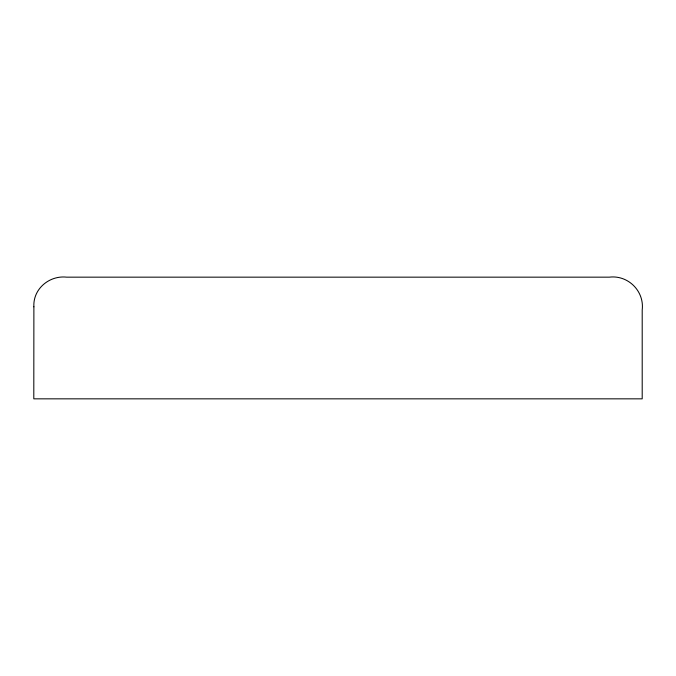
<?xml version="1.0" encoding="UTF-8"?>
<svg xmlns="http://www.w3.org/2000/svg" width="676" height="676" viewBox="0 0 676 676"><rect width="100%" height="100%" fill="white"/><g stroke="black" fill="none" stroke-linecap="round" stroke-linejoin="round"><path stroke-width="1.01" d="M33.885 306.811L33.8 398.84L642.2 398.84L642.2 310.014C644.515 291.204 628.156 274.845 609.346 277.16L66.654 277.16C49.348 275.216 32.854 288.948 33.885 306.811"/></g></svg>
